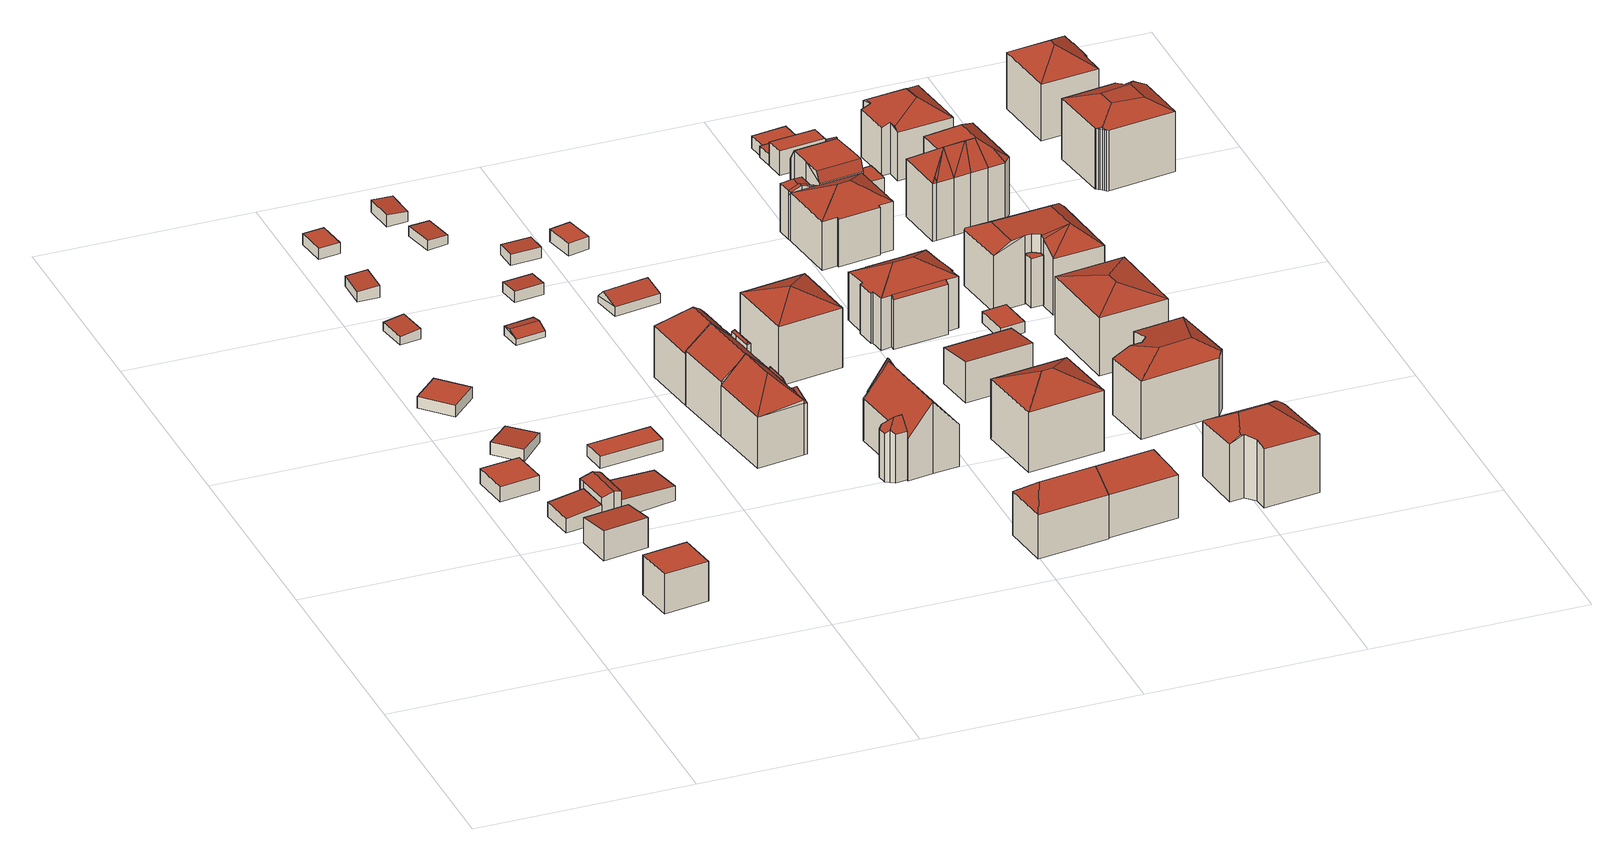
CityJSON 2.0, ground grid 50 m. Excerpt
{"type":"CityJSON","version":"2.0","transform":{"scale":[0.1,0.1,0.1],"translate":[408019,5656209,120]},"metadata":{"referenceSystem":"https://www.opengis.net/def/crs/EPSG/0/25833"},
"CityObjects":{
"building1":{"type":"Building","attributes":{"Dachtyp_tdc":"tdcPolyFlatRoof","Gemeindeschluessel":14612000,"Dachneigung":0,"QualitaetDacherkennung":63,"Geometrietyp2DReferenz":"3000","measuredHeight":9.65,"function":"31001_9998","roofType":"1000"},"geometry":[{"type":"Solid","lod":"2","boundaries":[[[[0,1,2,3]],[[1,4,5,2]],[[4,6,7,5]],[[6,0,3,7]],[[6,4,1,0]],[[3,2,5,7]]]],"semantics":{"surfaces":[{"type":"WallSurface"},{"type":"RoofSurface"},{"type":"GroundSurface"}],"values":[[0,0,0,0,1,2]]}}]},
"building2":{"type":"Building","attributes":{"Dachtyp_tdc":"tdcPolyFlatRoof","Gemeindeschluessel":14612000,"Dachneigung":0,"QualitaetDacherkennung":77,"Geometrietyp2DReferenz":"3000","measuredHeight":3.63,"function":"31001_9998","roofType":"1000"},"geometry":[{"type":"Solid","lod":"2","boundaries":[[[[8,9,10,11]],[[9,12,13,10]],[[12,14,15,13]],[[14,8,11,15]],[[14,12,9,8]],[[11,10,13,15]]]],"semantics":{"surfaces":[{"type":"WallSurface"},{"type":"RoofSurface"},{"type":"GroundSurface"}],"values":[[0,0,0,0,1,2]]}}]},
"building3":{"type":"Building","attributes":{"Dachtyp_tdc":"tdcPolyFlatRoof","Gemeindeschluessel":14612000,"Dachneigung":7.05,"QualitaetDacherkennung":80,"Geometrietyp2DReferenz":"3000","measuredHeight":7.27,"function":"31001_9998","roofType":"2100"},"geometry":[{"type":"Solid","lod":"2","boundaries":[[[[16,17,18,19]],[[17,20,21,18]],[[20,22,23,21]],[[22,16,19,23]],[[22,20,17,16]],[[19,18,21,23]]]],"semantics":{"surfaces":[{"type":"WallSurface"},{"type":"RoofSurface"},{"type":"GroundSurface"}],"values":[[0,0,0,0,1,2]]}}]},
"building4":{"type":"Building","attributes":{"Dachtyp_tdc":"tdcPolyFlatRoof","Gemeindeschluessel":14612000,"Dachneigung":6.27,"QualitaetDacherkennung":81,"Geometrietyp2DReferenz":"3000","measuredHeight":4.26,"function":"31001_9998","roofType":"2100"},"geometry":[{"type":"Solid","lod":"2","boundaries":[[[[24,25,26,27]],[[25,28,29,26]],[[28,30,31,29]],[[30,24,27,31]],[[30,28,25,24]],[[27,26,29,31]]]],"semantics":{"surfaces":[{"type":"WallSurface"},{"type":"RoofSurface"},{"type":"GroundSurface"}],"values":[[0,0,0,0,1,2]]}}]},
"building5":{"type":"Building","attributes":{"Dachtyp_tdc":"tdcGableRoof","Gemeindeschluessel":14612000,"Dachneigung":14.75,"QualitaetDacherkennung":85,"Geometrietyp2DReferenz":"3000","measuredHeight":6.75,"function":"31001_9998","roofType":"3100"},"geometry":[{"type":"Solid","lod":"2","boundaries":[[[[32,33,34,35]],[[33,36,37,34]],[[36,38,39,37]],[[38,40,41,39]],[[40,42,43,41]],[[42,44,45,43]],[[44,46,47,45]],[[46,32,35,47]],[[42,40,38,36,33]],[[33,32,46,44,42]],[[35,34,37,39,41,43,45,47]]]],"semantics":{"surfaces":[{"type":"WallSurface"},{"type":"RoofSurface"},{"type":"GroundSurface"}],"values":[[0,0,0,0,0,0,0,0,1,1,2]]}}]},
"building6":{"type":"Building","attributes":{"Dachtyp_tdc":"tdcPolyFlatRoof","Gemeindeschluessel":14612000,"Dachneigung":4.64,"QualitaetDacherkennung":65,"Geometrietyp2DReferenz":"3000","measuredHeight":2.98,"function":"31001_9998","roofType":"2100"},"geometry":[{"type":"Solid","lod":"2","boundaries":[[[[48,49,50,51]],[[49,52,53,50]],[[52,54,55,53]],[[54,48,51,55]],[[54,52,49,48]],[[51,50,53,55]]]],"semantics":{"surfaces":[{"type":"WallSurface"},{"type":"RoofSurface"},{"type":"GroundSurface"}],"values":[[0,0,0,0,1,2]]}}]},
"building7":{"type":"Building","attributes":{"Dachtyp_tdc":"tdcPolyFlatRoof","Gemeindeschluessel":14612000,"Dachneigung":0,"QualitaetDacherkennung":52,"Geometrietyp2DReferenz":"3000","measuredHeight":2.82,"function":"31001_9998","roofType":"1000"},"geometry":[{"type":"Solid","lod":"2","boundaries":[[[[56,57,58,59]],[[57,60,61,58]],[[60,62,63,61]],[[62,56,59,63]],[[62,60,57,56]],[[59,58,61,63]]]],"semantics":{"surfaces":[{"type":"WallSurface"},{"type":"RoofSurface"},{"type":"GroundSurface"}],"values":[[0,0,0,0,1,2]]}}]},
"building8":{"type":"Building","attributes":{"Dachtyp_tdc":"tdcPolyFlatRoof","Gemeindeschluessel":14612000,"Dachneigung":3.56,"QualitaetDacherkennung":75,"Geometrietyp2DReferenz":"3000","measuredHeight":4.36,"function":"31001_9998","roofType":"2100"},"geometry":[{"type":"Solid","lod":"2","boundaries":[[[[64,65,66,67]],[[65,68,69,66]],[[68,70,71,69]],[[70,64,67,71]],[[70,68,65,64]],[[67,66,69,71]]]],"semantics":{"surfaces":[{"type":"WallSurface"},{"type":"RoofSurface"},{"type":"GroundSurface"}],"values":[[0,0,0,0,1,2]]}}]},
"building9":{"type":"Building","attributes":{"Dachtyp_tdc":"tdcPolyFlatRoof","Gemeindeschluessel":14612000,"Dachneigung":5.95,"QualitaetDacherkennung":67,"Geometrietyp2DReferenz":"3000","measuredHeight":2.46,"function":"31001_9998","roofType":"2100"},"geometry":[{"type":"Solid","lod":"2","boundaries":[[[[72,73,74,75]],[[73,76,77,74]],[[76,78,79,77]],[[78,72,75,79]],[[78,76,73,72]],[[75,74,77,79]]]],"semantics":{"surfaces":[{"type":"WallSurface"},{"type":"RoofSurface"},{"type":"GroundSurface"}],"values":[[0,0,0,0,1,2]]}}]},
"building10":{"type":"Building","attributes":{"Dachtyp_tdc":"tdcPolyFlatRoof","Gemeindeschluessel":14612000,"Dachneigung":5.87,"QualitaetDacherkennung":93,"Geometrietyp2DReferenz":"3000","measuredHeight":2.96,"function":"31001_9998","roofType":"2100"},"geometry":[{"type":"Solid","lod":"2","boundaries":[[[[80,81,82,83]],[[81,84,85,82]],[[84,86,87,85]],[[86,80,83,87]],[[86,84,81,80]],[[83,82,85,87]]]],"semantics":{"surfaces":[{"type":"WallSurface"},{"type":"RoofSurface"},{"type":"GroundSurface"}],"values":[[0,0,0,0,1,2]]}}]},
"building11":{"type":"Building","attributes":{"Dachtyp_tdc":"tdcPolyFlatRoof","Gemeindeschluessel":14612000,"Dachneigung":0,"QualitaetDacherkennung":85,"Geometrietyp2DReferenz":"3000","measuredHeight":2.83,"function":"31001_9998","roofType":"1000"},"geometry":[{"type":"Solid","lod":"2","boundaries":[[[[88,89,90,91]],[[89,92,93,90]],[[92,94,95,93]],[[94,88,91,95]],[[94,92,89,88]],[[91,90,93,95]]]],"semantics":{"surfaces":[{"type":"WallSurface"},{"type":"RoofSurface"},{"type":"GroundSurface"}],"values":[[0,0,0,0,1,2]]}}]},
"building12":{"type":"Building","attributes":{"Dachtyp_tdc":"tdcPolyFlatRoof","Gemeindeschluessel":14612000,"Dachneigung":0,"QualitaetDacherkennung":56,"Geometrietyp2DReferenz":"3000","measuredHeight":2.61,"function":"31001_9998","roofType":"1000"},"geometry":[{"type":"Solid","lod":"2","boundaries":[[[[96,97,98,99]],[[97,100,101,98]],[[100,102,103,101]],[[102,96,99,103]],[[102,100,97,96]],[[99,98,101,103]]]],"semantics":{"surfaces":[{"type":"WallSurface"},{"type":"RoofSurface"},{"type":"GroundSurface"}],"values":[[0,0,0,0,1,2]]}}]},
"building13":{"type":"Building","attributes":{"Dachtyp_tdc":"tdcGableRoof","Gemeindeschluessel":14612000,"Dachneigung":25.11,"QualitaetDacherkennung":60,"Geometrietyp2DReferenz":"3000","measuredHeight":2.69,"function":"31001_9998","roofType":"3100"},"geometry":[{"type":"Solid","lod":"2","boundaries":[[[[104,105,106,107]],[[105,108,109,106]],[[108,110,111,109]],[[110,104,107,111]],[[108,105,112]],[[104,110,113]],[[105,104,113,112]],[[110,108,112,113]],[[107,106,109,111]]]],"semantics":{"surfaces":[{"type":"WallSurface"},{"type":"RoofSurface"},{"type":"GroundSurface"}],"values":[[0,0,0,0,0,0,1,1,2]]}}]},
"building14":{"type":"Building","attributes":{"Dachtyp_tdc":"tdcPolyFlatRoof","Gemeindeschluessel":14612000,"Dachneigung":3.93,"QualitaetDacherkennung":84,"Geometrietyp2DReferenz":"3000","measuredHeight":2.85,"function":"31001_9998","roofType":"2100"},"geometry":[{"type":"Solid","lod":"2","boundaries":[[[[114,115,116,117]],[[115,118,119,116]],[[118,120,121,119]],[[120,114,117,121]],[[120,118,115,114]],[[117,116,119,121]]]],"semantics":{"surfaces":[{"type":"WallSurface"},{"type":"RoofSurface"},{"type":"GroundSurface"}],"values":[[0,0,0,0,1,2]]}}]},
"building15":{"type":"Building","attributes":{"Dachtyp_tdc":"tdcPolyFlatRoof","Gemeindeschluessel":14612000,"Dachneigung":3.8,"QualitaetDacherkennung":76,"Geometrietyp2DReferenz":"3000","measuredHeight":2.42,"function":"31001_9998","roofType":"2100"},"geometry":[{"type":"Solid","lod":"2","boundaries":[[[[122,123,124,125]],[[123,126,127,124]],[[126,128,129,127]],[[128,122,125,129]],[[128,126,123,122]],[[125,124,127,129]]]],"semantics":{"surfaces":[{"type":"WallSurface"},{"type":"RoofSurface"},{"type":"GroundSurface"}],"values":[[0,0,0,0,1,2]]}}]},
"building16":{"type":"Building","attributes":{"Gemeindeschluessel":14612000,"Geometrietyp2DReferenz":"3000","function":"31001_9998","roofType":"9999"},"children":["building16-1","building16-2","building16-3"]},
"building16-1":{"type":"BuildingPart","attributes":{"Dachtyp_tdc":"tdcHipAndGableRoof","Dachneigung":44.52,"QualitaetDacherkennung":69,"Geometrietyp2DReferenz":"3000","measuredHeight":18.32,"roofType":"5000"},"parents":["building16"],"geometry":[{"type":"MultiSurface","lod":"2","boundaries":[[[130,131,132,133,134]],[[135,136,137,138,139]],[[136,140,141,137]],[[140,142,143,144,141]],[[136,145,146]],[[147,148,149,150,146,145,151,152]],[[136,146,150,140]],[[142,149,148,130]],[[140,150,149,142]],[[130,148,147,131]],[[135,145,136]],[[133,132,138,137,141,144]]],"semantics":{"surfaces":[{"type":"WallSurface"},{"type":"RoofSurface"},{"type":"GroundSurface"}],"values":[0,0,0,0,1,1,1,0,0,0,0,2]}}]},
"building16-2":{"type":"BuildingPart","attributes":{"Dachtyp_tdc":"tdcGableRoof","Dachneigung":20.91,"QualitaetDacherkennung":13,"Geometrietyp2DReferenz":"3000","measuredHeight":14.03,"roofType":"3100"},"parents":["building16"],"geometry":[{"type":"MultiSurface","lod":"2","boundaries":[[[131,153,154,132]],[[153,155,156,154]],[[155,139,138,156]],[[155,153,157]],[[153,131,152,158,157]],[[139,155,157,158,151,159]],[[132,154,156,138]]],"semantics":{"surfaces":[{"type":"WallSurface"},{"type":"RoofSurface"},{"type":"GroundSurface"}],"values":[0,0,0,0,1,1,2]}}]},
"building16-3":{"type":"BuildingPart","attributes":{"Dachtyp_tdc":"tdcFreeFormRoof","Dachneigung":72.55,"QualitaetDacherkennung":39,"Geometrietyp2DReferenz":"3000","measuredHeight":13.69,"roofType":"5000"},"parents":["building16"],"geometry":[{"type":"MultiSurface","lod":"2","boundaries":[[[143,160,161,144]],[[160,162,163,161]],[[162,134,133,163]],[[164,165,162,160]],[[164,160,143]],[[165,164,143,134]],[[165,134,162]],[[133,144,161,163]]],"semantics":{"surfaces":[{"type":"WallSurface"},{"type":"RoofSurface"},{"type":"GroundSurface"}],"values":[0,0,0,1,1,1,1,2]}}]},
"building17":{"type":"Building","attributes":{"Dachtyp_tdc":"tdcPolyFlatRoof","Gemeindeschluessel":14612000,"Dachneigung":2.79,"QualitaetDacherkennung":85,"Geometrietyp2DReferenz":"3000","measuredHeight":2.62,"function":"31001_9998","roofType":"2100"},"geometry":[{"type":"Solid","lod":"2","boundaries":[[[[166,167,168,169]],[[167,170,171,168]],[[170,172,173,171]],[[172,166,169,173]],[[172,170,167,166]],[[169,168,171,173]]]],"semantics":{"surfaces":[{"type":"WallSurface"},{"type":"RoofSurface"},{"type":"GroundSurface"}],"values":[[0,0,0,0,1,2]]}}]},
"building18":{"type":"Building","attributes":{"Gemeindeschluessel":14612000,"Geometrietyp2DReferenz":"3000","function":"31001_9998","roofType":"9999"},"children":["building18-1","building18-2","building18-3"]},
"building18-1":{"type":"BuildingPart","attributes":{"Dachtyp_tdc":"tdcFreeFormRoof","Dachneigung":49.24,"QualitaetDacherkennung":14,"Geometrietyp2DReferenz":"3000","measuredHeight":15.09,"roofType":"5000"},"parents":["building18"],"geometry":[{"type":"MultiSurface","lod":"2","boundaries":[[[174,175,176,177,178]],[[175,179,180,176]],[[179,181,182,183,180]],[[184,185,179,175]],[[184,175,174]],[[185,184,174,181]],[[185,181,179]],[[183,177,176,180]]],"semantics":{"surfaces":[{"type":"WallSurface"},{"type":"RoofSurface"},{"type":"GroundSurface"}],"values":[0,0,0,1,1,1,1,2]}}]},
"building18-2":{"type":"BuildingPart","attributes":{"Dachtyp_tdc":"tdcGableRoof","Dachneigung":39.15,"QualitaetDacherkennung":62,"Geometrietyp2DReferenz":"3000","measuredHeight":18.1,"roofType":"3100"},"parents":["building18"],"geometry":[{"type":"MultiSurface","lod":"2","boundaries":[[[186,187,188,141]],[[187,178,177,188]],[[149,186,141,144,189]],[[178,187,190]],[[186,149,191]],[[187,186,191,190]],[[149,182,178,190,191]],[[141,188,177,183,192,144]]],"semantics":{"surfaces":[{"type":"WallSurface"},{"type":"RoofSurface"},{"type":"GroundSurface"}],"values":[0,0,0,0,0,1,1,2]}}]},
"building18-3":{"type":"BuildingPart","attributes":{"Dachtyp_tdc":"tdcPolyFlatRoof","Dachneigung":42.17,"QualitaetDacherkennung":45,"Geometrietyp2DReferenz":"3000","measuredHeight":13.12,"roofType":"2100"},"parents":["building18"],"geometry":[{"type":"MultiSurface","lod":"2","boundaries":[[[160,189,144,161]],[[193,194,195,192]],[[194,160,161,195]],[[194,193,189,160]],[[161,144,192,195]]],"semantics":{"surfaces":[{"type":"WallSurface"},{"type":"RoofSurface"},{"type":"GroundSurface"}],"values":[0,0,0,1,2]}}]},
"building19":{"type":"Building","attributes":{"Gemeindeschluessel":14612000,"Geometrietyp2DReferenz":"3000","function":"31001_9998","roofType":"9999"},"children":["building19-1","building19-2"]},
"building19-1":{"type":"BuildingPart","attributes":{"Dachtyp_tdc":"tdcPolyFlatRoof","Dachneigung":47.23,"QualitaetDacherkennung":50,"Geometrietyp2DReferenz":"3000","measuredHeight":13.22,"roofType":"2100"},"parents":["building19"],"geometry":[{"type":"MultiSurface","lod":"2","boundaries":[[[196,197,198,199]],[[200,201,202,203]],[[201,196,199,202]],[[201,200,197,196]],[[199,198,203,202]]],"semantics":{"surfaces":[{"type":"WallSurface"},{"type":"RoofSurface"},{"type":"GroundSurface"}],"values":[0,0,0,1,2]}}]},
"building19-2":{"type":"BuildingPart","attributes":{"Dachtyp_tdc":"tdcHipAndGableRoof","Dachneigung":44.96,"QualitaetDacherkennung":63,"Geometrietyp2DReferenz":"3000","measuredHeight":18.3,"roofType":"5000"},"parents":["building19"],"geometry":[{"type":"MultiSurface","lod":"2","boundaries":[[[204,205,176,206]],[[205,207,208,176]],[[207,209,188,208]],[[209,210,211,188]],[[210,200,203,211]],[[212,213,198,197]],[[212,204,206,213]],[[200,210,214]],[[210,209,207,214]],[[207,205,204,212,197,200,214]],[[206,176,208,188,211,203,198,213]]],"semantics":{"surfaces":[{"type":"WallSurface"},{"type":"RoofSurface"},{"type":"GroundSurface"}],"values":[0,0,0,0,0,0,0,1,1,1,2]}}]},
"building20":{"type":"Building","attributes":{"Dachtyp_tdc":"tdcPolyFlatRoof","Gemeindeschluessel":14612000,"Dachneigung":3.19,"QualitaetDacherkennung":73,"Geometrietyp2DReferenz":"3000","measuredHeight":2.66,"function":"31001_9998","roofType":"2100"},"geometry":[{"type":"Solid","lod":"2","boundaries":[[[[215,216,217,218]],[[216,219,220,217]],[[219,221,222,220]],[[221,215,218,222]],[[221,219,216,215]],[[218,217,220,222]]]],"semantics":{"surfaces":[{"type":"WallSurface"},{"type":"RoofSurface"},{"type":"GroundSurface"}],"values":[[0,0,0,0,1,2]]}}]},
"building21":{"type":"Building","attributes":{"Dachtyp_tdc":"tdcGableRoof","Gemeindeschluessel":14612000,"Dachneigung":16.95,"QualitaetDacherkennung":9,"Geometrietyp2DReferenz":"3000","measuredHeight":3.76,"function":"31001_9998","roofType":"3100"},"geometry":[{"type":"Solid","lod":"2","boundaries":[[[[223,224,225,226]],[[224,227,228,225]],[[227,229,230,228]],[[229,223,226,230]],[[227,224,231]],[[223,229,232]],[[224,223,232,231]],[[229,227,231,232]],[[226,225,228,230]]]],"semantics":{"surfaces":[{"type":"WallSurface"},{"type":"RoofSurface"},{"type":"GroundSurface"}],"values":[[0,0,0,0,0,0,1,1,2]]}}]},
"building22":{"type":"Building","attributes":{"name":"Immanuelkirche","Gemeindeschluessel":14612000,"Geometrietyp2DReferenz":"3000","function":"31001_3041","roofType":"9999"},"children":["building22-1","building22-2","building22-3"]},
"building22-1":{"type":"BuildingPart","attributes":{"Dachtyp_tdc":"tdcGableRoof","Dachneigung":49.77,"QualitaetDacherkennung":78,"Geometrietyp2DReferenz":"3000","measuredHeight":17.34,"roofType":"3100"},"parents":["building22"],"geometry":[{"type":"MultiSurface","lod":"2","boundaries":[[[233,234,235,236]],[[237,238,239]],[[237,233,236,238]],[[234,240,241,242,235]],[[243,244,245]],[[243,246,247,244]],[[246,248,249,247]],[[248,250,251,249]],[[250,252,253,251]],[[252,254,255,253]],[[250,248,246,243,256,257]],[[257,258,240,234,233,237,259,260,254,252,250]],[[261,238,236,235,242,262,244,247,249,251,253,255]]],"semantics":{"surfaces":[{"type":"WallSurface"},{"type":"RoofSurface"},{"type":"GroundSurface"}],"values":[0,0,0,0,0,0,0,0,0,0,1,1,2]}}]},
"building22-2":{"type":"BuildingPart","attributes":{"Dachtyp_tdc":"tdcGableRoof","Dachneigung":59.85,"QualitaetDacherkennung":8,"Geometrietyp2DReferenz":"3000","measuredHeight":17.9,"roofType":"3100"},"parents":["building22"],"geometry":[{"type":"MultiSurface","lod":"2","boundaries":[[[263,245,244,264]],[[241,265,266,242]],[[265,263,264,266]],[[263,265,267]],[[245,263,267,268,256]],[[265,241,258,268,267]],[[264,244,262,242,266]]],"semantics":{"surfaces":[{"type":"WallSurface"},{"type":"RoofSurface"},{"type":"GroundSurface"}],"values":[0,0,0,0,1,1,2]}}]},
"building22-3":{"type":"BuildingPart","attributes":{"Dachtyp_tdc":"tdcFreeFormRoof","Dachneigung":49.8,"QualitaetDacherkennung":58,"Geometrietyp2DReferenz":"3000","measuredHeight":14.53,"roofType":"5000"},"parents":["building22"],"geometry":[{"type":"MultiSurface","lod":"2","boundaries":[[[269,270,271,255,254]],[[270,272,273,271]],[[272,274,275,273]],[[274,276,277,275]],[[276,278,279,277]],[[278,280,281,279]],[[280,282,283,281]],[[282,239,238,283]],[[278,276,274,272,284]],[[272,270,269,285,284]],[[285,259,239,282,280,278,284]],[[238,261,255,271,273,275,277,279,281,283]]],"semantics":{"surfaces":[{"type":"WallSurface"},{"type":"RoofSurface"},{"type":"GroundSurface"}],"values":[0,0,0,0,0,0,0,0,1,1,1,2]}}]},
"building23":{"type":"Building","attributes":{"Dachtyp_tdc":"tdcPolyFlatRoof","Gemeindeschluessel":14612000,"Dachneigung":0,"QualitaetDacherkennung":0,"Geometrietyp2DReferenz":"3000","BezugspunktDach":"2000","measuredHeight":3,"function":"31001_9998"},"geometry":[{"type":"MultiSurface","lod":"2","boundaries":[[[286,287,288,289]],[[289,288,290,291]],[[288,287,292,290]],[[287,286,293,292]],[[286,289,291,293]],[[291,290,292,293]]],"semantics":{"surfaces":[{"type":"RoofSurface"},{"type":"WallSurface"},{"type":"GroundSurface"}],"values":[0,1,1,1,1,2]}}]},
"building24":{"type":"Building","attributes":{"Dachtyp_tdc":"tdcHipAndGableRoof","Gemeindeschluessel":14612000,"Dachneigung":37.74,"QualitaetDacherkennung":78,"Geometrietyp2DReferenz":"3000","measuredHeight":14.79,"function":"31001_9998","roofType":"5000"},"geometry":[{"type":"Solid","lod":"2","boundaries":[[[[294,295,296,297]],[[295,298,299,296]],[[298,300,301,299]],[[300,294,297,301]],[[298,295,302]],[[294,300,303]],[[295,294,303,302]],[[300,298,302,303]],[[297,296,299,301]]]],"semantics":{"surfaces":[{"type":"WallSurface"},{"type":"RoofSurface"},{"type":"GroundSurface"}],"values":[[0,0,0,0,1,0,1,1,2]]}}]},
"building25":{"type":"Building","attributes":{"Dachtyp_tdc":"tdcTentRoof","Gemeindeschluessel":14612000,"Dachneigung":22.24,"QualitaetDacherkennung":67,"Geometrietyp2DReferenz":"3000","measuredHeight":17.75,"function":"31001_9998","roofType":"3500"},"geometry":[{"type":"Solid","lod":"2","boundaries":[[[[304,305,306,307]],[[305,308,309,306]],[[308,310,311,309]],[[310,304,307,311]],[[305,304,312]],[[308,305,312]],[[310,308,312]],[[304,310,312]],[[307,306,309,311]]]],"semantics":{"surfaces":[{"type":"WallSurface"},{"type":"RoofSurface"},{"type":"GroundSurface"}],"values":[[0,0,0,0,1,1,1,1,2]]}}]},
"building26":{"type":"Building","attributes":{"Dachtyp_tdc":"tdcPolyFlatRoof","Gemeindeschluessel":14612000,"Dachneigung":0,"QualitaetDacherkennung":81,"Geometrietyp2DReferenz":"3000","measuredHeight":2.49,"function":"31001_9998","roofType":"1000"},"geometry":[{"type":"Solid","lod":"2","boundaries":[[[[313,314,315,316]],[[314,317,318,315]],[[317,319,320,318]],[[319,313,316,320]],[[319,317,314,313]],[[316,315,318,320]]]],"semantics":{"surfaces":[{"type":"WallSurface"},{"type":"RoofSurface"},{"type":"GroundSurface"}],"values":[[0,0,0,0,1,2]]}}]},
"building27":{"type":"Building","attributes":{"Dachtyp_tdc":"tdcHipAndGableRoof","Gemeindeschluessel":14612000,"Dachneigung":37.73,"QualitaetDacherkennung":75,"Geometrietyp2DReferenz":"3000","measuredHeight":14.63,"function":"31001_9998","roofType":"5000"},"geometry":[{"type":"Solid","lod":"2","boundaries":[[[[300,321,322,323]],[[321,324,325,322]],[[324,294,326,325]],[[294,300,323,326]],[[324,321,327]],[[300,294,328]],[[321,300,328,327]],[[294,324,327,328]],[[323,322,325,326]]]],"semantics":{"surfaces":[{"type":"WallSurface"},{"type":"RoofSurface"},{"type":"GroundSurface"}],"values":[[0,0,0,0,1,0,1,1,2]]}}]},
"building28":{"type":"Building","attributes":{"Dachtyp_tdc":"tdcHipRoof","Gemeindeschluessel":14612000,"Dachneigung":23.06,"QualitaetDacherkennung":66,"Geometrietyp2DReferenz":"3000","measuredHeight":18.08,"function":"31001_9998","roofType":"3200"},"geometry":[{"type":"Solid","lod":"2","boundaries":[[[[329,330,331,332]],[[330,333,334,331]],[[333,335,336,334]],[[335,329,332,336]],[[333,330,337]],[[329,335,338]],[[330,329,338,337]],[[335,333,337,338]],[[332,331,334,336]]]],"semantics":{"surfaces":[{"type":"WallSurface"},{"type":"RoofSurface"},{"type":"GroundSurface"}],"values":[[0,0,0,0,1,1,1,1,2]]}}]},
"building29":{"type":"Building","attributes":{"Dachtyp_tdc":"tdcPolyFlatRoof","Gemeindeschluessel":14612000,"Dachneigung":7.46,"QualitaetDacherkennung":65,"Geometrietyp2DReferenz":"3000","measuredHeight":9.91,"function":"31001_9998","roofType":"2100"},"geometry":[{"type":"Solid","lod":"2","boundaries":[[[[339,340,341,342]],[[340,343,344,341]],[[343,345,346,344]],[[345,339,342,346]],[[345,343,340,339]],[[342,341,344,346]]]],"semantics":{"surfaces":[{"type":"WallSurface"},{"type":"RoofSurface"},{"type":"GroundSurface"}],"values":[[0,0,0,0,1,2]]}}]},
"building30":{"type":"Building","attributes":{"Gemeindeschluessel":14612000,"Geometrietyp2DReferenz":"3000","function":"31001_9998","roofType":"9999"},"children":["building30-1","building30-2"]},
"building30-1":{"type":"BuildingPart","attributes":{"Dachtyp_tdc":"tdcPolyFlatRoof","Dachneigung":28.48,"QualitaetDacherkennung":42,"Geometrietyp2DReferenz":"3000","measuredHeight":12.65,"roofType":"2100"},"parents":["building30"],"geometry":[{"type":"MultiSurface","lod":"2","boundaries":[[[347,348,349,350]],[[348,351,349]],[[352,353,354,355,356]],[[353,347,350,354]],[[353,352,348,347]],[[350,349,355,354]]],"semantics":{"surfaces":[{"type":"WallSurface"},{"type":"RoofSurface"},{"type":"GroundSurface"}],"values":[0,0,0,0,1,2]}}]},
"building30-2":{"type":"BuildingPart","attributes":{"Dachtyp_tdc":"tdcHipRoof","Dachneigung":29.35,"QualitaetDacherkennung":61,"Geometrietyp2DReferenz":"3000","measuredHeight":15.77,"roofType":"3200"},"parents":["building30"],"geometry":[{"type":"MultiSurface","lod":"2","boundaries":[[[357,358,359,360]],[[358,361,362,359]],[[361,363,364,362]],[[363,365,366,364]],[[365,367,368,366]],[[367,369,370,368]],[[369,371,372,370]],[[371,373,374,372]],[[373,375,376,374]],[[375,356,355,376]],[[351,377,378,349]],[[377,379,380,378]],[[379,381,382,380]],[[381,383,384,382]],[[383,385,386,384]],[[385,387,388,386]],[[387,389,390,388]],[[389,391,392,390]],[[391,357,360,392]],[[387,385,383,381,379,377,393]],[[375,373,371,369,367,365,394]],[[377,351,356,375,394,393]],[[365,363,361,358,357,391,389,387,393,394]],[[360,359,362,364,366,368,370,372,374,376,355,349,378,380,382,384,386,388,390,392]]],"semantics":{"surfaces":[{"type":"WallSurface"},{"type":"RoofSurface"},{"type":"GroundSurface"}],"values":[0,0,0,0,0,0,0,0,0,0,0,0,0,0,0,0,0,0,0,1,1,1,1,2]}}]},
"building31":{"type":"Building","attributes":{"Gemeindeschluessel":14612000,"Geometrietyp2DReferenz":"3000","function":"31001_9998","roofType":"9999"},"children":["building31-1","building31-2","building31-3"]},
"building31-1":{"type":"BuildingPart","attributes":{"Dachtyp_tdc":"tdcHipAndGableRoof","Dachneigung":19.38,"QualitaetDacherkennung":58,"Geometrietyp2DReferenz":"3000","measuredHeight":12.78,"roofType":"5000"},"parents":["building31"],"geometry":[{"type":"MultiSurface","lod":"2","boundaries":[[[395,396,397,398,399]],[[396,400,401,397]],[[400,402,403,404,401]],[[400,396,405]],[[396,395,406,407,405]],[[402,400,405,407,408,409]],[[398,397,401,404]]],"semantics":{"surfaces":[{"type":"WallSurface"},{"type":"RoofSurface"},{"type":"GroundSurface"}],"values":[0,0,0,1,1,1,2]}}]},
"building31-2":{"type":"BuildingPart","attributes":{"Dachtyp_tdc":"tdcHipRoof","Dachneigung":28.16,"QualitaetDacherkennung":80,"Geometrietyp2DReferenz":"3000","measuredHeight":15.33,"roofType":"3200"},"parents":["building31"],"geometry":[{"type":"MultiSurface","lod":"2","boundaries":[[[410,411,412,413]],[[411,414,415,412]],[[414,416,417,415]],[[416,418,419,417]],[[418,420,421,419]],[[420,422,423,424,421]],[[425,426,427,428,429]],[[426,410,413,427]],[[422,420,430]],[[410,426,431]],[[420,418,416,414,411,410,431,430]],[[426,425,432,422,430,431]],[[413,412,415,417,419,421,424,428,427]]],"semantics":{"surfaces":[{"type":"WallSurface"},{"type":"RoofSurface"},{"type":"GroundSurface"}],"values":[0,0,0,0,0,0,0,0,1,1,1,1,2]}}]},
"building31-3":{"type":"BuildingPart","attributes":{"Dachtyp_tdc":"tdcGableRoof","Dachneigung":21.64,"QualitaetDacherkennung":36,"Geometrietyp2DReferenz":"3000","measuredHeight":12.76,"roofType":"3100"},"parents":["building31"],"geometry":[{"type":"MultiSurface","lod":"2","boundaries":[[[423,399,398,424]],[[403,433,434,404]],[[433,429,428,434]],[[433,402,435,409,436,437,432,429]],[[438,437,436,408,406,395]],[[423,422,438,395,399]],[[403,402,433]],[[428,424,398,404,434]]],"semantics":{"surfaces":[{"type":"WallSurface"},{"type":"RoofSurface"},{"type":"GroundSurface"}],"values":[0,0,0,1,1,0,0,2]}}]},
"building32":{"type":"Building","attributes":{"Dachtyp_tdc":"tdcFreeFormRoof","Gemeindeschluessel":14612000,"Dachneigung":11.8,"QualitaetDacherkennung":39,"Geometrietyp2DReferenz":"3000","measuredHeight":16.69,"function":"31001_9998","roofType":"5000"},"geometry":[{"type":"Solid","lod":"2","boundaries":[[[[439,440,441,442]],[[440,443,444,441]],[[443,445,446,444]],[[445,447,448,446]],[[447,449,450,448]],[[449,451,452,450]],[[451,453,454,452]],[[453,455,456,454]],[[455,457,458,456]],[[457,439,442,458]],[[457,459,460,461,439]],[[449,447,445,462,463]],[[451,449,463,460,459,455,453]],[[463,462,443,440,461,460]],[[457,455,459]],[[440,439,461]],[[445,443,462]],[[442,441,444,446,448,450,452,454,456,458]]]],"semantics":{"surfaces":[{"type":"WallSurface"},{"type":"RoofSurface"},{"type":"GroundSurface"}],"values":[[0,0,0,0,0,0,0,0,0,0,1,1,1,1,0,0,0,2]]}}]},
"building33":{"type":"Building","attributes":{"Dachtyp_tdc":"tdcPolyFlatRoof","Gemeindeschluessel":14612000,"Dachneigung":0,"QualitaetDacherkennung":75,"Geometrietyp2DReferenz":"3000","measuredHeight":2.67,"function":"31001_9998","roofType":"1000"},"geometry":[{"type":"Solid","lod":"2","boundaries":[[[[464,465,466,467]],[[465,468,469,466]],[[468,470,471,469]],[[470,464,467,471]],[[470,468,465,464]],[[467,466,469,471]]]],"semantics":{"surfaces":[{"type":"WallSurface"},{"type":"RoofSurface"},{"type":"GroundSurface"}],"values":[[0,0,0,0,1,2]]}}]},
"building34":{"type":"Building","attributes":{"Dachtyp_tdc":"tdcFreeFormRoof","Gemeindeschluessel":14612000,"Dachneigung":15.16,"QualitaetDacherkennung":35,"Geometrietyp2DReferenz":"3000","measuredHeight":17.04,"function":"31001_9998","roofType":"5000"},"geometry":[{"type":"Solid","lod":"2","boundaries":[[[[472,473,474,475]],[[473,476,477,474]],[[476,478,479,477]],[[478,480,481,479]],[[480,482,483,481]],[[482,484,485,483]],[[484,486,487,485]],[[486,472,475,487]],[[488,486,484,489,490]],[[473,491,492,476]],[[490,489,482,480,478,492,491]],[[472,488,490,491,473]],[[478,476,492]],[[484,482,489]],[[472,486,488]],[[475,474,477,479,481,483,485,487]]]],"semantics":{"surfaces":[{"type":"WallSurface"},{"type":"RoofSurface"},{"type":"GroundSurface"}],"values":[[0,0,0,0,0,0,0,0,1,1,1,1,0,0,0,2]]}}]},
"building35":{"type":"Building","attributes":{"Dachtyp_tdc":"tdcFreeFormRoof","Gemeindeschluessel":14612000,"Dachneigung":2.59,"QualitaetDacherkennung":63,"Geometrietyp2DReferenz":"3000","measuredHeight":9.32,"function":"31001_9998","roofType":"5000"},"geometry":[{"type":"Solid","lod":"2","boundaries":[[[[493,494,495,496]],[[494,497,498,495]],[[497,499,500,498]],[[499,501,502,500]],[[501,503,504,502]],[[503,505,506,504]],[[505,493,496,506]],[[501,499,507,508]],[[509,510,494,493]],[[507,497,510,509,505,503,508]],[[497,494,510]],[[503,501,508]],[[499,497,507]],[[493,505,509]],[[496,495,498,500,502,504,506]]]],"semantics":{"surfaces":[{"type":"WallSurface"},{"type":"RoofSurface"},{"type":"GroundSurface"}],"values":[[0,0,0,0,0,0,0,1,1,1,0,0,0,0,2]]}}]},
"building36":{"type":"Building","attributes":{"Gemeindeschluessel":14612000,"Dachneigung":90,"Dachorientierung":0,"MittlereTraufHoehe":124.25,"QualitaetDacherkennung":92,"ObjektHoehe":2.73,"BodenHoehe":121.52,"Geometrietyp2DReferenz":"3000","AbsoluteHoehe":124.25,"Dachflaeche":21.32,"measuredHeight":2.73,"function":"31001_9998","roofType":"1000","storeysAboveGround":1},"geometry":[{"type":"MultiSurface","lod":"2","boundaries":[[[511,512,513,514]],[[512,515,516,513]],[[515,517,518,516]],[[517,511,514,518]],[[517,515,512,511]],[[514,513,516,518]]],"semantics":{"surfaces":[{"type":"WallSurface"},{"type":"RoofSurface"},{"type":"GroundSurface"}],"values":[0,0,0,0,1,2]}}]},
"building37":{"type":"Building","attributes":{"Dachtyp_tdc":"tdcPolyFlatRoof","Gemeindeschluessel":14612000,"Dachneigung":3.32,"QualitaetDacherkennung":62,"Geometrietyp2DReferenz":"3000","measuredHeight":5.95,"function":"31001_9998","roofType":"2100"},"geometry":[{"type":"Solid","lod":"2","boundaries":[[[[519,520,521,522]],[[520,523,518,521]],[[523,524,516,518]],[[524,525,526,516]],[[525,527,528,526]],[[527,519,522,528]],[[527,525,524,523,520,519]],[[522,521,518,516,526,528]]]],"semantics":{"surfaces":[{"type":"WallSurface"},{"type":"RoofSurface"},{"type":"GroundSurface"}],"values":[[0,0,0,0,0,0,1,2]]}}]},
"building38":{"type":"Building","attributes":{"Dachtyp_tdc":"tdcPolyFlatRoof","Gemeindeschluessel":14612000,"Dachneigung":0,"QualitaetDacherkennung":2,"Geometrietyp2DReferenz":"3000","measuredHeight":11.95,"function":"31001_9998","roofType":"1000"},"geometry":[{"type":"Solid","lod":"2","boundaries":[[[[529,530,531,532]],[[530,533,534,531]],[[533,535,536,534]],[[535,537,538,536]],[[537,529,532,538]],[[537,535,533,530,529]],[[532,531,534,536,538]]]],"semantics":{"surfaces":[{"type":"WallSurface"},{"type":"RoofSurface"},{"type":"GroundSurface"}],"values":[[0,0,0,0,0,1,2]]}}]},
"building39":{"type":"Building","attributes":{"Gemeindeschluessel":14612000,"Dachneigung":90,"Dachorientierung":0,"MittlereTraufHoehe":123.46,"QualitaetDacherkennung":30,"ObjektHoehe":3,"BodenHoehe":120.46,"Geometrietyp2DReferenz":"3000","AbsoluteHoehe":123.46,"Dachflaeche":38.02,"measuredHeight":3,"function":"31001_9998","roofType":"1000","storeysAboveGround":1},"geometry":[{"type":"MultiSurface","lod":"2","boundaries":[[[539,540,541,542]],[[540,543,544,541]],[[543,545,546,544]],[[545,539,542,546]],[[545,543,540,539]],[[542,541,544,546]]],"semantics":{"surfaces":[{"type":"WallSurface"},{"type":"RoofSurface"},{"type":"GroundSurface"}],"values":[0,0,0,0,1,2]}}]},
"building40":{"type":"Building","attributes":{"Dachtyp_tdc":"tdcHipRoof","Gemeindeschluessel":14612000,"Dachneigung":16.48,"QualitaetDacherkennung":63,"Geometrietyp2DReferenz":"3000","measuredHeight":16.46,"function":"31001_9998","roofType":"3200"},"geometry":[{"type":"Solid","lod":"2","boundaries":[[[[547,548,549,550]],[[548,551,552,549]],[[551,553,554,552]],[[553,547,550,554]],[[551,548,555]],[[547,553,556]],[[548,547,556,555]],[[553,551,555,556]],[[550,549,552,554]]]],"semantics":{"surfaces":[{"type":"WallSurface"},{"type":"RoofSurface"},{"type":"GroundSurface"}],"values":[[0,0,0,0,1,1,1,1,2]]}}]},
"building41":{"type":"Building","attributes":{"Dachtyp_tdc":"tdcFreeFormRoof","Gemeindeschluessel":14612000,"Dachneigung":3.84,"QualitaetDacherkennung":44,"Geometrietyp2DReferenz":"3000","measuredHeight":17.19,"function":"31001_9998","roofType":"5000"},"geometry":[{"type":"Solid","lod":"2","boundaries":[[[[557,558,559,560]],[[558,561,562,559]],[[561,563,564,562]],[[563,565,566,564]],[[565,567,568,566]],[[567,569,570,568]],[[569,571,572,570]],[[571,573,574,572]],[[573,575,576,574]],[[575,577,578,576]],[[577,557,560,578]],[[563,579,580,581,565]],[[582,569,567,581,580,583]],[[573,571,582,583,584]],[[584,575,573]],[[584,577,575]],[[577,584,585]],[[585,584,583,580,579,561,558,557]],[[563,561,579]],[[567,565,581]],[[557,577,585]],[[571,569,582]],[[560,559,562,564,566,568,570,572,574,576,578]]]],"semantics":{"surfaces":[{"type":"WallSurface"},{"type":"RoofSurface"},{"type":"GroundSurface"}],"values":[[0,0,0,0,0,0,0,0,0,0,0,1,1,1,1,1,1,1,0,0,0,0,2]]}}]},
"building42":{"type":"Building","attributes":{"Dachtyp_tdc":"tdcPolyFlatRoof","Gemeindeschluessel":14612000,"Dachneigung":0,"QualitaetDacherkennung":51,"Geometrietyp2DReferenz":"3000","measuredHeight":3.78,"function":"31001_9998","roofType":"1000"},"geometry":[{"type":"Solid","lod":"2","boundaries":[[[[586,587,498,500]],[[587,588,589,498]],[[588,590,591,589]],[[590,592,593,591]],[[592,586,500,593]],[[592,590,588,587,586]],[[500,498,589,591,593]]]],"semantics":{"surfaces":[{"type":"WallSurface"},{"type":"RoofSurface"},{"type":"GroundSurface"}],"values":[[0,0,0,0,0,1,2]]}}]},
"building43":{"type":"Building","attributes":{"Dachtyp_tdc":"tdcPolyFlatRoof","Gemeindeschluessel":14612000,"Dachneigung":0,"QualitaetDacherkennung":79,"Geometrietyp2DReferenz":"3000","measuredHeight":2.58,"function":"31001_9998","roofType":"1000"},"geometry":[{"type":"Solid","lod":"2","boundaries":[[[[594,595,526,528]],[[595,596,597,526]],[[596,598,599,597]],[[598,594,528,599]],[[598,596,595,594]],[[528,526,597,599]]]],"semantics":{"surfaces":[{"type":"WallSurface"},{"type":"RoofSurface"},{"type":"GroundSurface"}],"values":[[0,0,0,0,1,2]]}}]},
"building44":{"type":"Building","attributes":{"Dachtyp_tdc":"tdcPolyFlatRoof","Gemeindeschluessel":14612000,"Dachneigung":0,"QualitaetDacherkennung":80,"Geometrietyp2DReferenz":"3000","measuredHeight":2.53,"function":"31001_9998","roofType":"1000"},"geometry":[{"type":"Solid","lod":"2","boundaries":[[[[600,598,599,601]],[[598,596,597,599]],[[596,602,603,597]],[[602,604,605,603]],[[604,606,607,605]],[[606,600,601,607]],[[606,604,602,596,598,600]],[[601,599,597,603,605,607]]]],"semantics":{"surfaces":[{"type":"WallSurface"},{"type":"RoofSurface"},{"type":"GroundSurface"}],"values":[[0,0,0,0,0,0,1,2]]}}]},
"building45":{"type":"Building","attributes":{"Dachtyp_tdc":"tdcFreeFormRoof","Gemeindeschluessel":14612000,"Dachneigung":36.62,"QualitaetDacherkennung":73,"Geometrietyp2DReferenz":"3000","measuredHeight":18.22,"function":"31001_9998","roofType":"5000"},"geometry":[{"type":"Solid","lod":"2","boundaries":[[[[608,609,610,611]],[[609,612,613,610]],[[612,614,615,613]],[[614,616,617,615]],[[616,618,619,617]],[[618,620,621,619]],[[620,622,623,621]],[[622,624,625,623]],[[624,626,627,625]],[[626,628,629,627]],[[628,608,611,629]],[[630,631,632,633,628,626]],[[634,630,626,624]],[[634,624,622]],[[631,620,618]],[[630,620,631]],[[630,622,620]],[[622,630,634]],[[632,631,618,616]],[[635,636,633,632,616,614]],[[635,614,612]],[[637,636,635,612,609]],[[637,609,608]],[[633,636,637,608,628]],[[611,610,613,615,617,619,621,623,625,627,629]]]],"semantics":{"surfaces":[{"type":"WallSurface"},{"type":"RoofSurface"},{"type":"GroundSurface"}],"values":[[0,0,0,0,0,0,0,0,0,0,0,1,1,1,1,1,1,1,1,1,1,1,1,1,2]]}}]},
"building46":{"type":"Building","attributes":{"Dachtyp_tdc":"tdcFreeFormRoof","Gemeindeschluessel":14612000,"Dachneigung":21.09,"QualitaetDacherkennung":60,"Geometrietyp2DReferenz":"3000","measuredHeight":15.21,"function":"31001_9998","roofType":"5000"},"geometry":[{"type":"Solid","lod":"2","boundaries":[[[[638,639,640,641]],[[639,642,643,640]],[[642,644,645,643]],[[644,646,647,645]],[[646,648,649,647]],[[648,650,651,649]],[[650,652,653,651]],[[652,638,641,653]],[[654,655,644,642,656]],[[646,644,655,657]],[[646,657,658,659,648]],[[650,659,658,654,656,639,638,652]],[[658,657,655,654]],[[642,639,656]],[[650,648,659]],[[641,640,643,645,647,649,651,653]]]],"semantics":{"surfaces":[{"type":"WallSurface"},{"type":"RoofSurface"},{"type":"GroundSurface"}],"values":[[0,0,0,0,0,0,0,0,1,1,1,1,1,0,0,2]]}}]},
"building47":{"type":"Building","attributes":{"Dachtyp_tdc":"tdcFreeFormRoof","Gemeindeschluessel":14612000,"Dachneigung":28.64,"QualitaetDacherkennung":42,"Geometrietyp2DReferenz":"3000","measuredHeight":17.51,"function":"31001_9998","roofType":"5000"},"geometry":[{"type":"Solid","lod":"2","boundaries":[[[[660,661,662,663]],[[661,664,665,662]],[[664,666,667,665]],[[666,668,669,667]],[[668,670,671,669]],[[670,672,673,671]],[[672,674,675,673]],[[674,676,677,675]],[[676,678,679,677]],[[676,674,680,681,682,683,684,685]],[[686,687,688,678,676,685,689,690]],[[691,692,693,690,689,694]],[[691,694,684,683,695,696,697,660]],[[678,698,699,679]],[[698,700,701,699]],[[700,702,703,701]],[[702,704,705,703]],[[704,692,706,705]],[[692,691,707,706]],[[691,660,663,707]],[[684,694,689,685]],[[660,697,661]],[[661,697,696,664]],[[664,696,695,666]],[[666,695,683,682,668]],[[702,686,690,693,704]],[[704,693,692]],[[678,688,698]],[[700,687,686,702]],[[668,682,681,670]],[[670,681,680,672]],[[672,680,674]],[[698,688,687,700]],[[679,699,701,703,705,706,707,663,662,665,667,669,671,673,675,677]]]],"semantics":{"surfaces":[{"type":"WallSurface"},{"type":"RoofSurface"},{"type":"GroundSurface"}],"values":[[0,0,0,0,0,0,0,0,0,1,1,1,1,0,0,0,0,0,0,0,1,0,0,0,0,0,0,0,0,0,0,0,0,2]]}}]},
"building48":{"type":"Building","attributes":{"Dachtyp_tdc":"tdcHipRoof","Gemeindeschluessel":14612000,"Dachneigung":32.02,"QualitaetDacherkennung":72,"Geometrietyp2DReferenz":"3000","measuredHeight":17.99,"function":"31001_9998","roofType":"3200"},"geometry":[{"type":"Solid","lod":"2","boundaries":[[[[708,709,710,711]],[[709,712,713,710]],[[712,714,715,713]],[[714,716,717,715]],[[716,718,719,717]],[[718,720,721,719]],[[720,722,723,721]],[[722,708,711,723]],[[714,712,724]],[[718,716,725]],[[712,709,708,722,720,718,725,724]],[[716,714,724,725]],[[711,710,713,715,717,719,721,723]]]],"semantics":{"surfaces":[{"type":"WallSurface"},{"type":"RoofSurface"},{"type":"GroundSurface"}],"values":[[0,0,0,0,0,0,0,0,1,1,1,1,2]]}}]}
},
"vertices":[
[154,194,142],[258,209,142],[258,209,46],[154,194,46],[271,119,142],[271,119,46],[167,104,142],[167,104,46],
[9,750,75],[101,762,75],[101,762,39],[9,750,39],[113,678,75],[113,678,39],[20,664,75],[20,664,39],
[128,352,118],[116,435,107],[116,435,45],[128,352,45],[222,451,107],[222,451,45],[234,369,118],[234,369,45],
[90,572,74],[174,583,83],[174,583,40],[90,572,40],[185,507,83],[185,507,40],[101,495,74],[101,495,40],
[172,598,99],[202,602,107],[202,602,39],[172,598,39],[218,604,102],[218,604,39],[220,597,102],[220,597,39],[231,513,102],[231,513,39],[214,511,107],[214,511,39],[185,507,99],[185,507,39],[174,583,99],[174,583,39],
[189,870,55],[130,809,62],[130,809,32],[189,870,32],[75,862,62],[75,862,32],[133,923,55],[133,923,32],
[6,1100,56],[65,1157,56],[65,1157,28],[6,1100,28],[126,1094,56],[126,1094,28],[67,1037,56],[67,1037,28],
[220,597,81],[344,614,73],[344,614,38],[220,597,38],[361,538,73],[361,538,38],[231,513,81],[231,513,38],
[120,1370,46],[71,1362,41],[71,1362,21],[120,1370,21],[60,1431,41],[60,1431,21],[109,1439,46],[109,1439,21],
[55,1635,41],[105,1635,46],[105,1635,17],[55,1635,17],[105,1565,46],[105,1565,17],[55,1565,41],[55,1565,17],
[413,741,63],[266,722,63],[266,722,34],[413,741,34],[259,779,63],[259,779,34],[408,798,63],[408,798,34],
[37,1831,39],[87,1838,39],[87,1838,13],[37,1831,13],[96,1768,39],[96,1768,13],[46,1762,39],[46,1762,13],
[285,1317,46],[355,1328,46],[355,1328,24],[285,1317,24],[362,1278,38],[362,1278,24],[293,1268,38],[293,1268,24],[358,1304,51],[289,1294,51],
[273,1834,40],[224,1830,44],[224,1830,15],[273,1834,15],[217,1899,44],[217,1899,15],[267,1904,40],[267,1904,15],
[253,1777,40],[303,1787,37],[303,1787,16],[253,1777,16],[317,1718,37],[317,1718,16],[268,1708,40],[268,1708,16],
[668,706,157],[671,686,157],[671,686,33],[668,706,33],[668,706,156],[681,621,157],[571,604,157],[571,604,33],[681,621,33],[681,621,156],[548,753,157],[548,753,33],[658,770,157],[658,770,156],[658,770,33],[681,621,166],[621,672,216],[671,686,166],[668,706,166],[658,770,166],[607,762,216],[677,645,166],[673,675,166],
[679,687,157],[679,687,33],[689,622,156],[689,622,33],[683,666,173],[674,664,173],[680,624,157],
[667,771,156],[667,771,33],[676,707,156],[676,707,33],[663,766,170],[671,711,170],
[419,1497,44],[425,1447,47],[425,1447,20],[419,1497,20],[356,1438,47],[356,1438,20],[349,1488,44],[349,1488,20],
[636,915,179],[645,916,179],[645,916,33],[636,915,33],[636,915,166],[654,854,179],[654,854,33],[646,852,179],[646,852,166],[646,852,33],[641,911,184],[649,857,184],
[548,753,165],[526,898,165],[526,898,33],[658,770,164],[586,907,214],[608,762,214],[649,832,33],
[649,832,164],[657,833,156],[657,833,33],
[636,976,156],[627,975,165],[627,975,33],[636,976,33],[616,1046,165],[625,1047,156],[625,1047,33],[616,1046,33],
[639,955,157],[645,916,157],[639,955,33],[585,907,216],[585,907,33],[526,898,156],[507,1029,157],[507,1029,33],[630,954,165],[630,954,33],[575,979,216],
[472,1640,42],[475,1590,45],[475,1590,18],[472,1640,18],[405,1585,45],[405,1585,18],[402,1635,42],[402,1635,18],
[637,1325,44],[530,1308,44],[530,1308,21],[637,1325,21],[517,1373,37],[517,1373,21],[624,1392,36],[624,1392,21],[521,1354,58],[628,1372,58],
[808,605,150],[821,607,165],[821,607,49],[808,605,49],[825,489,150],[825,489,49],[825,489,144],[821,606,165],[821,606,160],[821,606,49],[914,619,166],[914,619,49],[914,619,149],[928,621,150],[928,621,49],[955,434,150],[955,434,49],[894,426,222],[894,426,49],[835,418,150],[835,418,49],[834,423,150],[834,423,49],[882,615,205],[868,613,222],[848,610,198],[826,483,150],[831,447,150],[831,447,49],[868,613,49],
[913,626,149],[913,626,49],[820,613,160],[820,613,49],[868,619,228],[869,613,228],
[834,423,166],[807,419,166],[807,419,49],[797,425,175],[797,425,49],[787,432,165],[787,432,49],[784,454,165],[784,454,49],[791,460,172],[791,460,49],[800,468,164],[800,468,49],[827,472,164],[827,472,49],[814,444,194],[831,447,194],
[531,1576,49],[580,1586,49],[565,1655,49],[516,1644,49],[565,1655,19],[516,1644,19],[580,1586,19],[531,1576,19],
[1130,30,165],[964,8,165],[964,8,59],[1130,30,59],[950,117,165],[950,117,59],[1115,139,165],[1115,139,59],[989,67,207],[1122,85,207],
[711,1058,177],[864,1081,177],[864,1081,31],[711,1058,31],[887,925,175],[887,925,31],[735,902,175],[735,902,31],[799,995,209],
[908,765,71],[967,773,71],[967,773,46],[908,765,46],[977,704,71],[977,704,46],[919,695,71],[919,695,46],
[1278,162,165],[1278,162,61],[1115,139,61],[1295,54,165],[1295,54,61],[1130,30,61],[1259,103,207],[1122,84,207],
[1053,504,200],[1232,528,200],[1232,528,57],[1053,504,57],[1253,370,203],[1253,370,57],[1075,345,203],[1075,345,57],[1167,440,238],[1140,437,238],
[1205,774,141],[1217,683,153],[1217,683,54],[1205,774,54],[1058,661,153],[1058,661,54],[1045,752,141],[1045,752,54],
[1012,951,153],[1011,962,159],[1011,962,33],[1012,951,33],[1011,962,158],[1139,979,159],[1140,968,153],[1140,968,33],[1139,979,33],[1139,979,158],
[1008,1100,151],[1109,1114,151],[1109,1114,33],[1008,1100,33],[1108,1117,149],[1108,1117,33],[1150,1123,149],[1150,1123,33],[1150,1119,151],[1150,1119,33],[1158,1063,154],[1158,1063,33],[1162,1063,151],[1162,1063,33],[1169,1017,154],[1169,1017,33],[1164,1016,156],[1164,1016,33],[1169,983,158],[1169,983,33],[986,958,158],[986,958,33],[981,993,156],[981,993,33],[977,992,153],[977,992,33],[971,1038,151],[971,1038,33],[976,1039,154],[976,1039,33],[969,1095,151],[969,1095,33],[968,1099,148],[968,1099,33],[1008,1105,148],[1008,1105,33],[1044,1035,190],[1092,1041,190],
[975,1458,145],[971,1492,145],[971,1492,28],[975,1458,28],[975,1458,138],[1021,1499,146],[1021,1499,28],[1026,1464,146],[1026,1464,138],[1026,1464,28],[996,1484,155],[985,1459,149],[999,1461,155],[1001,1461,155],[1019,1464,148],
[1162,1336,146],[1128,1332,146],[1128,1332,28],[1162,1336,28],[1129,1327,143],[1129,1327,28],[1031,1314,143],[1031,1314,28],[1030,1318,146],[1030,1318,28],[995,1314,145],[995,1314,28],[977,1449,144],[977,1449,138],[977,1449,28],[1046,1458,144],[1145,1471,144],[1145,1471,28],[1046,1458,28],[1046,1458,138],[1057,1389,181],[1088,1393,181],[1031,1456,144],
[1045,1467,138],[1045,1467,28],[1025,1464,146],[1002,1461,155],[1003,1452,155],[977,1449,145],
[1399,181,201],[1554,202,201],[1554,202,69],[1399,181,69],[1564,194,207],[1564,194,69],[1578,184,205],[1578,184,69],[1583,180,203],[1583,180,69],[1601,29,211],[1601,29,69],[1471,14,211],[1471,14,69],[1467,45,217],[1467,45,69],[1447,67,222],[1447,67,69],[1413,63,208],[1413,63,69],[1438,66,222],[1460,134,236],[1401,181,203],[1569,190,209],[1530,142,236],
[1219,976,67],[1276,984,67],[1276,984,40],[1219,976,40],[1286,905,67],[1286,905,40],[1229,896,67],[1229,896,40],
[1528,415,197],[1342,386,197],[1342,386,57],[1528,415,57],[1324,501,193],[1324,501,57],[1394,512,211],[1394,512,57],[1413,539,204],[1413,539,57],[1407,592,190],[1407,592,57],[1524,607,190],[1524,607,57],[1545,441,199],[1545,441,57],[1538,430,204],[1523,607,191],[1487,466,227],[1409,454,227],[1366,508,211],
[1067,1679,80],[1168,1693,80],[1168,1693,19],[1067,1679,19],[1178,1622,110],[1178,1622,19],[1186,1567,86],[1186,1567,19],[1082,1552,86],[1082,1552,19],[1074,1607,110],[1074,1607,19],[1069,1661,108],[1069,1661,19],[1184,1577,112],[1080,1563,112],[1069,1663,108],[1170,1677,108],
[1050,1811,42],[1103,1818,42],[1103,1818,15],[1050,1811,15],[1108,1778,42],[1108,1778,15],[1056,1772,42],[1056,1772,15],
[1168,1739,74],[1062,1726,74],[1062,1726,15],[1168,1739,15],[1056,1772,72],[1108,1778,72],[1163,1784,72],[1163,1784,15],[1167,1744,74],[1167,1744,15],
[1335,993,159],[1332,1018,159],[1332,1018,40],[1335,993,40],[1346,1019,159],[1346,1019,40],[1362,1008,159],[1362,1008,40],[1364,996,159],[1364,996,40],
[1134,1877,35],[1141,1831,35],[1141,1831,5],[1134,1877,5],[1061,1819,35],[1061,1819,5],[1054,1866,35],[1054,1866,5],
[1363,678,184],[1340,870,184],[1340,870,44],[1363,678,44],[1502,889,185],[1502,889,44],[1525,697,185],[1525,697,44],[1431,797,208],[1435,765,208],
[1362,1008,204],[1346,1019,203],[1346,1019,37],[1362,1008,37],[1332,1018,202],[1332,1018,37],[1258,1009,174],[1258,1009,37],[1241,1134,172],[1241,1134,37],[1450,1162,171],[1450,1162,37],[1453,1160,173],[1453,1160,37],[1469,1147,171],[1469,1147,37],[1490,970,171],[1490,970,37],[1369,955,172],[1369,955,37],[1364,996,198],[1364,996,37],[1298,1013,199],[1288,1101,199],[1244,1135,175],[1460,1154,177],[1423,1102,208],[1433,1021,208],[1363,1004,204],
[1186,1567,56],[1178,1622,56],[1228,1630,56],[1228,1630,19],[1234,1586,56],[1234,1586,19],[1235,1573,56],[1235,1573,19],
[1167,1744,41],[1163,1784,41],[1186,1787,41],[1186,1787,15],[1191,1747,41],[1191,1747,15],
[1211,1749,41],[1211,1749,15],[1212,1789,41],[1212,1789,15],[1212,1783,41],[1212,1783,15],[1209,1777,41],[1209,1777,15],
[1306,1530,164],[1421,1544,164],[1421,1544,25],[1306,1530,25],[1441,1387,164],[1441,1387,25],[1425,1368,164],[1425,1368,25],[1384,1362,164],[1384,1362,25],[1343,1356,164],[1343,1356,25],[1304,1351,164],[1304,1351,25],[1263,1345,164],[1263,1345,25],[1253,1344,164],[1253,1344,25],[1239,1459,164],[1239,1459,25],[1314,1469,164],[1314,1469,25],[1303,1409,207],[1354,1416,207],[1376,1418,207],[1378,1419,207],[1262,1356,172],[1409,1396,187],[1379,1419,207],[1371,1480,207],
[1247,1736,129],[1269,1738,137],[1269,1738,15],[1247,1736,15],[1265,1770,128],[1265,1770,15],[1394,1784,128],[1394,1784,15],[1412,1631,132],[1412,1631,15],[1282,1616,132],[1282,1616,15],[1278,1649,139],[1278,1649,15],[1258,1647,131],[1258,1647,15],[1342,1724,165],[1346,1724,165],[1267,1757,137],[1351,1678,167],[1349,1678,167],[1281,1628,140],
[1668,1400,172],[1665,1402,172],[1665,1402,26],[1668,1400,26],[1661,1405,172],[1661,1405,26],[1658,1408,172],[1658,1408,26],[1654,1411,172],[1654,1411,26],[1651,1413,172],[1651,1413,26],[1647,1416,172],[1647,1416,26],[1645,1418,172],[1645,1418,26],[1625,1557,172],[1625,1557,26],[1752,1575,172],[1752,1575,26],[1647,1416,173],[1651,1413,175],[1654,1411,176],[1657,1409,177],[1696,1457,201],[1690,1500,201],[1757,1538,188],[1755,1548,184],[1753,1564,177],[1765,1520,197],[1779,1542,189],[1826,1422,172],[1809,1546,172],[1786,1542,185],[1773,1461,197],[1658,1408,177],[1661,1405,175],[1665,1402,173],[1753,1564,172],[1753,1564,26],[1755,1548,172],[1755,1548,26],[1757,1538,172],[1757,1538,26],[1786,1542,172],[1786,1542,26],[1809,1546,26],[1826,1422,26],
[1751,1735,149],[1746,1734,152],[1746,1734,16],[1751,1735,16],[1753,1673,152],[1753,1673,16],[1618,1657,152],[1618,1657,16],[1600,1805,152],[1600,1805,16],[1736,1822,152],[1736,1822,16],[1740,1794,152],[1740,1794,16],[1744,1795,149],[1744,1795,16],[1677,1730,196],[1675,1748,196]
]}
